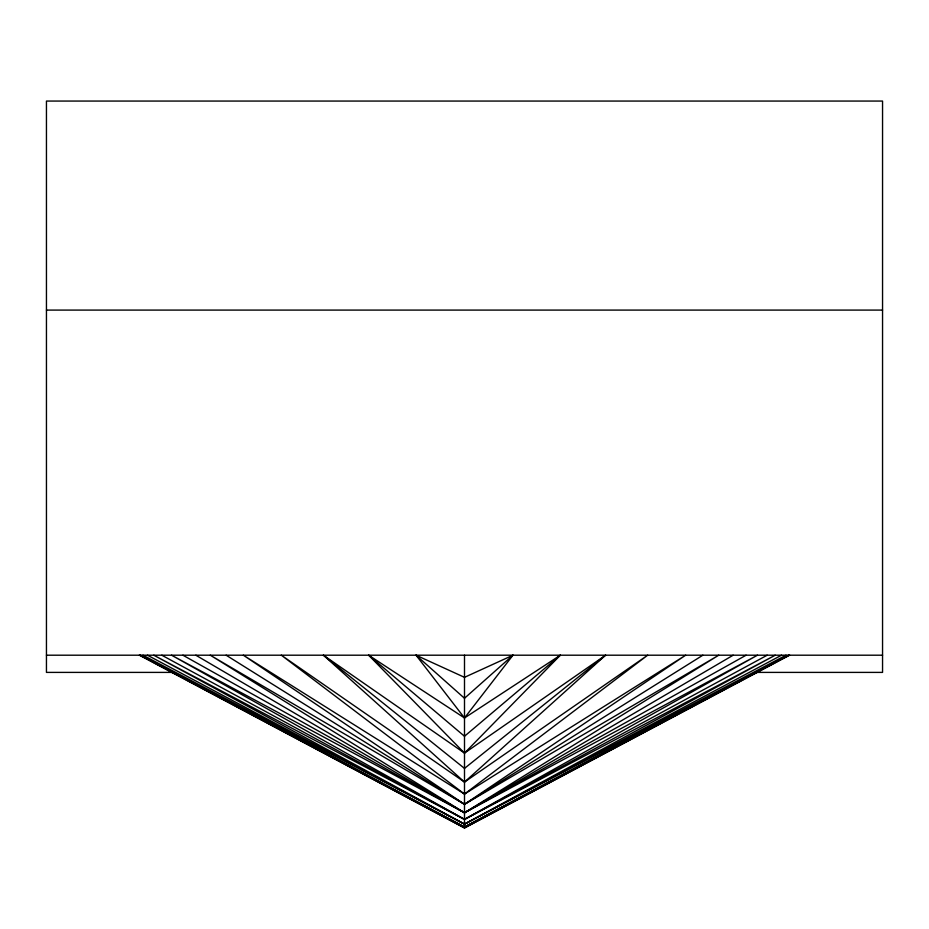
<?xml version="1.0" encoding="UTF-8"?>
<svg xmlns="http://www.w3.org/2000/svg" width="929" height="929" viewBox="0 0 929 929"><rect width="100%" height="100%" fill="white"/><g stroke="black" fill="none" stroke-linecap="round" stroke-linejoin="round"><path stroke-width="1.39" d="M139.315 655.2L464.5 827.936L788.779 655.2L464.5 826.984L142.938 655.2L464.5 824.128L775.239 655.2L464.5 819.378L171.517 655.2L464.5 812.759L718.744 655.2L464.5 804.305L243.317 655.2L464.5 794.063L647.687 655.2L464.5 782.079L323.408 655.2L464.5 753.105L560.35 655.2L464.5 717.966L416.029 655.2L464.5 677.334L512.971 655.2L464.5 717.966L368.65 655.2L464.5 753.105L605.592 655.2L464.5 782.079L281.313 655.2L464.5 794.063L685.683 655.2L464.5 804.305L210.256 655.2L464.5 812.759L757.483 655.2L464.5 819.378L153.761 655.2L464.5 824.128L786.062 655.2L464.5 826.984L140.221 655.2L464.5 827.936L789.685 655.2M512.971 655.2L464.5 698.283L416.029 655.2M560.35 655.2L464.5 736.267L368.65 655.2M605.592 655.2L464.5 768.399L323.408 655.2M702.881 655.2L464.5 804.305L226.119 655.2M733.178 655.2L464.5 812.759L182.874 655.2M746.126 655.2L464.5 812.759L195.822 655.2M767.215 655.2L464.5 819.378L161.785 655.2M781.533 655.2L464.5 824.128L147.467 655.2M46.45 310.089L882.55 310.089M46.45 655.2L882.55 655.2M172.736 672.399L46.45 672.399L46.45 101.064L882.55 101.064L882.55 672.399L756.264 672.399M464.5 655.2L464.5 827.936"/></g></svg>
